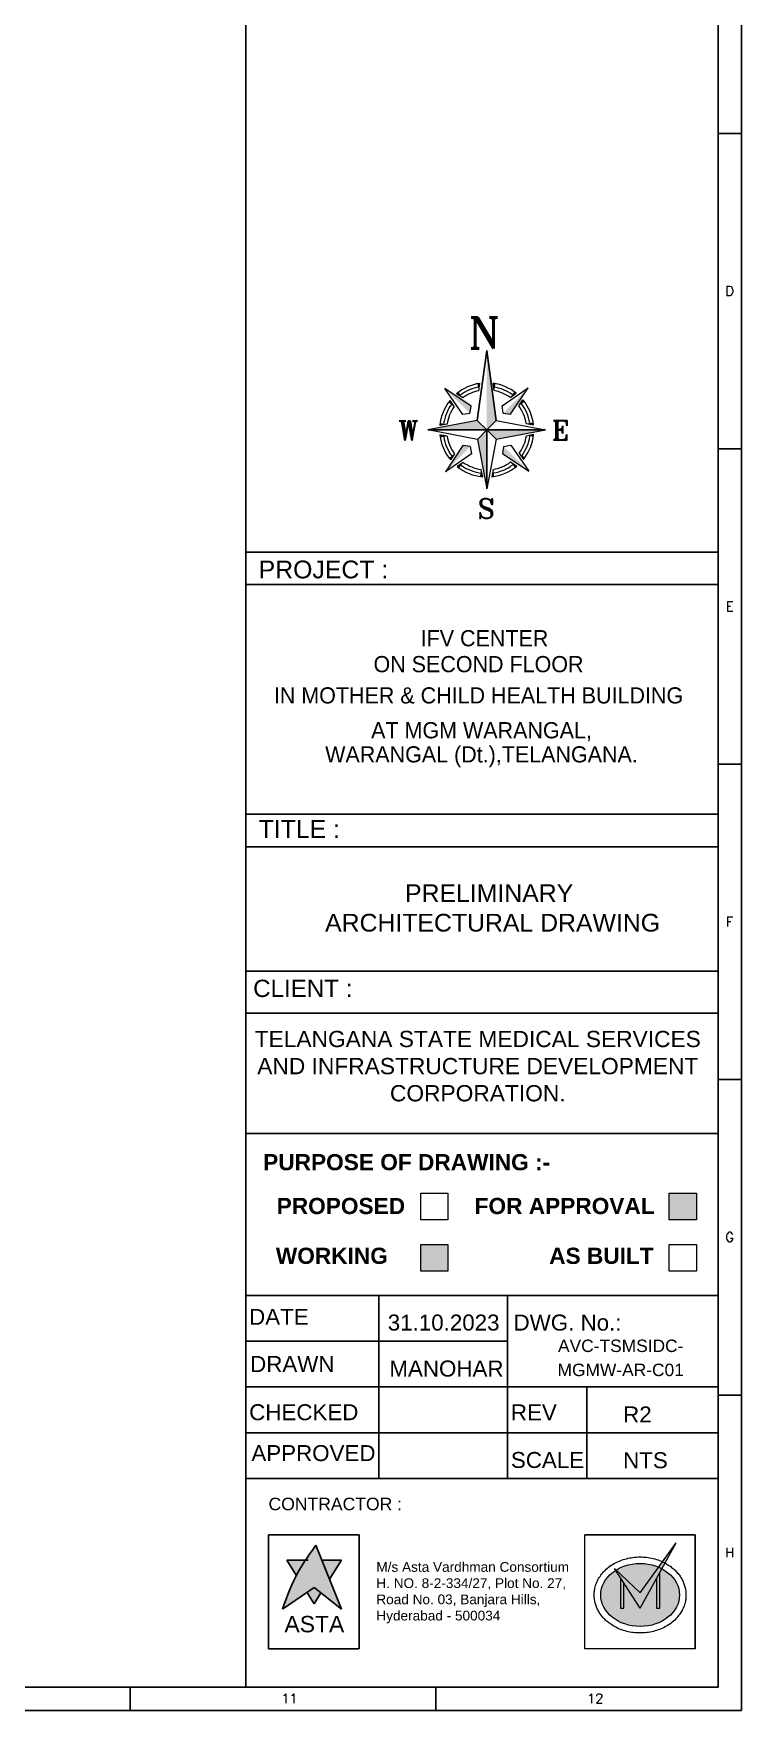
# Model space of a CAD drawing. Extents: x 2733443 to 3206532, y -1516114 to -1264405.
# Drawn here: x 3032517 to 3044472, y -1516114 to -1487777 of the extents above; entities that cross this region are included whole.
import ezdxf
from ezdxf.enums import TextEntityAlignment as Align

# ---------------------------------------------------------------- set-up
doc = ezdxf.new("R2010")
doc.units = 0
doc.header["$MEASUREMENT"] = 0
doc.linetypes.add('1', pattern=[0, 0, 0])
doc.layers.get('0').update_dxf_attribs({"color": 250, "linetype": '1'})
doc.layers.add('0.0', color=8, linetype='Continuous', lineweight=0)
doc.layers.add('formate text', color=8, linetype='Continuous', lineweight=0)
for name, color, linetype in [('TEXT', 5, '1'), ('TITLE', 7, 'Continuous'), ('walls', 1, 'Continuous')]:
    doc.layers.add(name, color=color, linetype=linetype)
doc.styles.add('ARIAL', font='arial.ttf')
doc.styles.add('FORMATE', font='arialbd.ttf')
doc.styles.add('ROMANS', font='romans.shx')
doc.styles.add('RT', font='romant.shx')
doc.styles.add('style3', font='arialbd.ttf')

# ---------------------------------------------------------------- blocks, each defined once
blk = doc.blocks.new('A$C772B36EA')
at = {"layer": 'TITLE', "color": 5}
for p in [(-343, 338), (338, 343)]:
    blk.add_line(p, (0, 2877), dxfattribs=at)
at = {"layer": 'TITLE', "color": 8, "lineweight": 5}
for p, q in [((-566, 858), (-1516, 1493)), ((-866, 553), (-1516, 1493)), ((-865, 1160), (-1088, 1309)), ((-287, 1418), (-252, 1683)), ((-287, 1418), (-252, 1683)), ((270, 1421), (233, 1686)), ((270, 1421), (233, 1686)), ((270, 1421), (233, 1686)), ((553, 866), (1493, 1516)), ((847, 1173), (1068, 1326)), ((858, 566), (1493, 1516)), ((-1173, 847), (-1326, 1068)), ((-606, 597), (-566, 858)), ((597, 606), (553, 866)), ((1160, 865), (1309, 1088)), ((-343, 338), (-2128, 0)), ((-2128, 0), (0, 0)), ((0, 0), (-2128, 0)), ((-338, -343), (-2128, 0)), ((-1432, 209), (-1695, 156)), ((-606, 597), (-866, 553)), ((0, 0), (-343, 338)), ((-343, 338), (0, 0)), ((-338, -343), (0, 0)), ((0, 0), (-338, -343)), ((0, 0), (338, 343)), ((338, 343), (0, 0)), ((0, 0), (343, -338)), ((343, -338), (0, 0)), ((0, 0), (0, -2128)), ((0, -2128), (0, 0)), ((0, 0), (2128, 0)), ((2128, 0), (0, 0)), ((338, 343), (2128, 0)), ((343, -338), (2128, 0)), ((597, 606), (858, 566)), ((1428, 230), (1692, 182)), ((-1428, -230), (-1692, -182)), ((-858, -566), (-1493, -1516)), ((-597, -606), (-858, -566)), ((-597, -606), (-553, -866)), ((-338, -343), (0, -2128)), ((343, -338), (0, -2128)), ((606, -597), (566, -858)), ((606, -597), (866, -553)), ((866, -553), (1516, -1493)), ((1432, -209), (1695, -156)), ((-553, -866), (-1493, -1516)), ((-1160, -865), (-1309, -1088)), ((-847, -1173), (-1068, -1326)), ((566, -858), (1516, -1493)), ((865, -1160), (1088, -1309)), ((1173, -847), (1326, -1068)), ((-209, -1432), (-156, -1695)), ((230, -1428), (182, -1692))]:
    blk.add_line(p, q, dxfattribs=at)
for radius, start, end in [(1702, 98.52692, 129.72625), (1575, 99.85136, 126.70773), (1447, 101.42181, 126.70773), (1702, 51.14269, 82.1348), (1575, 54.16121, 80.81434), (1447, 54.16121, 79.24868), (1702, 141.14269, 174.72625), (1575, 144.16121, 171.70773), (1447, 144.16121, 171.70773), (1447, 9.16121, 36.70773), (1575, 9.16121, 36.70773), (1702, 6.14269, 39.72625), (1702, 186.14269, 219.72625), (1575, 189.16121, 216.70773), (1447, 189.16121, 216.70773), (1447, 324.16121, 351.70773), (1575, 324.16121, 351.70773), (1702, 321.14269, 354.72625), (1447, 234.16121, 261.70773), (1447, 279.1612, 306.70773), (1702, 231.14269, 264.72625), (1575, 234.16121, 261.70773), (1702, 276.14269, 309.72625), (1575, 279.1612, 306.70773)]:
    blk.add_arc((0, 0), radius, start, end, dxfattribs=at)
at = {"layer": 'TITLE', "color": 5}
blk.add_solid([(0, 2877), (338, 343), (0, 0)], dxfattribs=at)
at = {"layer": 'TITLE', "color": 8, "lineweight": 5}
for points in [[(-1516, 1493), (-566, 858), (-606, 597)], [(-1088, 1309), (-1017, 1365), (-865, 1160)], [(-252, 1683), (-340, 1668), (-287, 1418)], [(233, 1686), (320, 1672), (270, 1421)], [(1493, 1516), (858, 566), (597, 606)], [(1068, 1326), (997, 1380), (847, 1173)], [(-1326, 1068), (-1380, 997), (-1173, 847)], [(1309, 1088), (1365, 1017), (1160, 865)], [(-2128, 0), (-343, 338), (0, 0)], [(-1684, 245), (-1695, 156), (-1432, 209)], [(0, -2128), (-338, -343), (0, 0)], [(2128, 0), (343, -338), (0, 0)], [(1680, 271), (1692, 182), (1428, 230)], [(-1680, -271), (-1692, -182), (-1428, -230)], [(-1493, -1516), (-858, -566), (-597, -606)], [(1516, -1493), (566, -858), (606, -597)], [(1684, -245), (1695, -156), (1432, -209)], [(-1309, -1088), (-1365, -1017), (-1160, -865)], [(-1068, -1326), (-997, -1380), (-847, -1173)], [(1088, -1309), (1017, -1365), (865, -1160)], [(1326, -1068), (1380, -997), (1173, -847)], [(-245, -1684), (-156, -1695), (-209, -1432)], [(271, -1680), (182, -1692), (230, -1428)]]:
    blk.add_solid(points, dxfattribs=at)
blk = doc.blocks.new('A$C1BA14061')
at = {"layer": 'TITLE', "color": 7}
for p, q in [((203982, 0), (203982, -140464)), ((203982, -52674), (202692, -52674)), ((203982, -70232), (202692, -70232)), ((203982, -87790), (202692, -87790)), ((203982, -105348), (202692, -105348)), ((203982, -122906), (202692, -122906)), ((203982, -140464), (0, -140464))]:
    blk.add_line(p, q, dxfattribs=at)
at = {"layer": 'TITLE'}
for q in [(202692, -1290), (1204, -139174)]:
    blk.add_line((202692, -139174), q, dxfattribs=at)
at = {"layer": 'TITLE', "color": 0}
for p, q in [((169971, -140464), (169971, -139174)), ((186976, -140464), (186976, -139174))]:
    blk.add_line(p, q, dxfattribs=at)
at = {"layer": 'TITLE', "color": 7, "style": 'ROMANS', "width": 1}
for s, p in [('D', (203324, -61439)), ('E', (203324, -78997)), ('F', (203324, -96555)), ('G', (203324, -114113)), ('H', (203324, -131671))]:
    blk.add_text(s, height=535, dxfattribs=at).set_placement(p, align=Align.MIDDLE)
at = {"layer": 'TITLE', "color": 0, "style": 'ROMANS', "width": 1}
for s, p in [('11', (178836, -139799)), ('12', (195842, -139799))]:
    blk.add_text(s, height=534.7, dxfattribs=at).set_placement(p, align=Align.MIDDLE)
blk = doc.blocks.new('IVF-CONTRACTOR')
at = {"lineweight": -3, "true_color": 0x293189}
h = blk.add_hatch(color=177, dxfattribs=at)
h.dxf.hatch_style = 1
edge = h.paths.add_edge_path()
edge.add_spline(control_points=[(3037286, -1386527), (3037185, -1386667), (3036944, -1387001), (3036801, -1387388), (3036719, -1387609)], knot_values=[0, 0, 0, 0, 519.520055, 1226.818077, 1226.818077, 1226.818077, 1226.818077], degree=3, periodic=0)
edge.add_line((3036719, -1387609), (3037255, -1387240))
edge.add_line((3037255, -1387240), (3037717, -1387609))
edge.add_line((3037717, -1387609), (3037286, -1386527))
at = {"lineweight": -3, "true_color": 0xc7c8ca}
h = blk.add_hatch(color=9, dxfattribs=at)
h.dxf.hatch_style = 1
edge = h.paths.add_edge_path()
edge.add_spline(control_points=[(3036953, -1387033), (3036967, -1387008), (3037022, -1386919), (3037088, -1386836), (3037139, -1386779)], knot_values=[3356.588859, 3356.588859, 3356.588859, 3356.588859, 3831.174934, 5081.098827, 5081.098827, 5081.098827, 5081.098827], degree=3, periodic=0)
edge.add_line((3037139, -1386779), (3036793, -1386779))
edge.add_line((3036793, -1386779), (3036953, -1387033))
h.paths.add_polyline_path([(3037717, -1386779), (3037386, -1386779), (3037515, -1387102)])
h.paths.add_polyline_path([(3037370, -1387332), (3037255, -1387240), (3037134, -1387323), (3037255, -1387517)])
at = {"true_color": 0xed1f24}
h = blk.add_hatch(color=240, dxfattribs=at)
h.dxf.hatch_style = 1
edge = h.paths.add_edge_path()
edge.add_line((3042329, -1386921), (3042349, -1386951))
edge.add_ellipse((3042760, -1387369), major_axis=(-665, 0), ratio=0.800236, start_angle=-52.6357, end_angle=-51.8324, ccw=False)
edge.add_line((3042356, -1386946), (3042329, -1386921))
at = {"layer": '0.0', "true_color": 0xed1f24}
h = blk.add_hatch(color=240, dxfattribs=at)
h.dxf.hatch_style = 1
edge = h.paths.add_edge_path()
edge.add_line((3042760, -1387590), (3043125, -1386925))
edge.add_ellipse((3042760, -1387369), major_axis=(-665, 0), ratio=0.800236, start_angle=-123.3804, end_angle=-117.8517)
edge.add_line((3043070, -1386899), (3042760, -1387331))
edge.add_line((3042760, -1387331), (3042356, -1386946))
edge.add_ellipse((3042760, -1387369), major_axis=(-665, 0), ratio=0.800236, start_angle=-52.6357, end_angle=-51.8324)
edge.add_line((3042349, -1386951), (3042760, -1387590))
edge = h.paths.add_edge_path()
edge.add_spline(control_points=[(3043179, -1386828), (3043165, -1386821), (3043150, -1386814), (3043136, -1386807)], knot_values=[-2.156071, -2.156071, -2.156071, -2.156071, -2.090953, -2.090953, -2.090953, -2.090953], degree=3, periodic=0)
edge.add_line((3043136, -1386807), (3043070, -1386899))
edge.add_ellipse((3042760, -1387369), major_axis=(-665, 0), ratio=0.800236, start_angle=-123.3804, end_angle=-117.8517, ccw=False)
edge.add_line((3043125, -1386925), (3043179, -1386828))
edge = h.paths.add_edge_path()
edge.add_line((3043367, -1386486), (3043136, -1386807))
edge.add_spline(control_points=[(3043136, -1386807), (3043150, -1386814), (3043165, -1386821), (3043179, -1386828)], knot_values=[-2.156071, -2.156071, -2.156071, -2.156071, -2.090953, -2.090953, -2.090953, -2.090953], degree=3, periodic=0)
edge.add_line((3043179, -1386828), (3043367, -1386486))
at = {"layer": '0.0', "true_color": 0x139b48}
h = blk.add_hatch(color=114, dxfattribs=at)
h.dxf.hatch_style = 1
edge = h.paths.add_edge_path()
edge.add_ellipse((3042760, -1387369), major_axis=(-665, 0), ratio=0.800236, start_angle=-51.8324, end_angle=236.6196)
edge.add_line((3043125, -1386925), (3043091, -1386988))
edge.add_line((3043091, -1386988), (3043091, -1387590))
edge.add_line((3043091, -1387590), (3043036, -1387590))
edge.add_line((3043036, -1387590), (3043036, -1387088))
edge.add_line((3043036, -1387088), (3042760, -1387590))
edge.add_line((3042760, -1387590), (3042484, -1387160))
edge.add_line((3042484, -1387160), (3042484, -1387590))
edge.add_line((3042484, -1387590), (3042428, -1387590))
edge.add_line((3042428, -1387590), (3042428, -1387075))
edge.add_line((3042428, -1387075), (3042349, -1386951))
edge = h.paths.add_edge_path()
edge.add_ellipse((3042760, -1387369), major_axis=(-665, 0), ratio=0.800236, start_angle=-117.8517, end_angle=-52.6357)
edge.add_line((3042356, -1386946), (3042760, -1387331))
edge.add_line((3042760, -1387331), (3043070, -1386899))
at = {"layer": '0.0', "true_color": 0x000000}
h = blk.add_hatch(color=18, dxfattribs=at)
h.dxf.hatch_style = 1
h.paths.add_polyline_path([(3042484, -1387160), (3042428, -1387075), (3042428, -1387590), (3042484, -1387590)])
h.paths.add_polyline_path([(3043036, -1387590), (3043091, -1387590), (3043091, -1386988), (3043036, -1387088)])
at = {"color": 18, "lineweight": -3, "true_color": 0x000000}
for p, q in [((3036484, -1386350), (3038013, -1386350)), ((3036484, -1388267), (3036484, -1386350)), ((3036485, -1386350), (3038009, -1386350)), ((3036485, -1388278), (3036485, -1386350)), ((3038013, -1386350), (3038013, -1388267)), ((3041829, -1386350), (3043688, -1386350)), ((3043688, -1386350), (3043688, -1388278)), ((3038011, -1388278), (3036483, -1388278))]:
    blk.add_line(p, q, dxfattribs=at)
at = {"color": 251, "lineweight": -3, "true_color": 0x636466}
for p, q in [((3036793, -1386779), (3037155, -1386779)), ((3036953, -1387033), (3036793, -1386779)), ((3037717, -1387609), (3037286, -1386527)), ((3037386, -1386779), (3037717, -1386779)), ((3037515, -1387102), (3037717, -1386779)), ((3036719, -1387609), (3037255, -1387240)), ((3037255, -1387517), (3037134, -1387323)), ((3037717, -1387609), (3037255, -1387240)), ((3037255, -1387517), (3037370, -1387332))]:
    blk.add_line(p, q, dxfattribs=at)
blk.add_spline([(3036719, -1387609), (3036998, -1386959), (3037286, -1386527)], degree=3, dxfattribs=at)
at = {"layer": '0.0', "color": 18, "true_color": 0x000000}
for p, q in [((3036485, -1386350), (3038009, -1386350)), ((3036485, -1388278), (3036485, -1386350)), ((3036485, -1388278), (3036485, -1386350)), ((3036485, -1386350), (3038009, -1386350)), ((3038013, -1386350), (3038013, -1388278)), ((3041829, -1386350), (3043688, -1386350)), ((3041829, -1388278), (3041829, -1386350)), ((3042760, -1387590), (3043367, -1386486)), ((3042760, -1387331), (3043367, -1386486)), ((3043688, -1386350), (3043688, -1388278)), ((3042760, -1387590), (3042329, -1386921)), ((3042329, -1386921), (3042760, -1387331)), ((3042428, -1387075), (3042428, -1387590)), ((3043036, -1387088), (3043036, -1387590)), ((3043091, -1387590), (3043091, -1386988)), ((3042484, -1387590), (3042484, -1387160)), ((3042428, -1387590), (3042484, -1387590)), ((3043036, -1387590), (3043091, -1387590)), ((3038009, -1388278), (3036485, -1388278)), ((3043688, -1388278), (3041829, -1388278))]:
    blk.add_line(p, q, dxfattribs=at)
blk.add_ellipse((3042760, -1387369), major_axis=(-665, 0), ratio=0.800236, start_param=-3.141592653589793, end_param=3.141592653589793, dxfattribs=at)
blk.add_open_spline([(3043535, -1387369), (3043535, -1387353), (3043534, -1387336), (3043530, -1387296), (3043527, -1387272), (3043516, -1387226), (3043509, -1387202), (3043492, -1387157), (3043483, -1387135), (3043460, -1387092), (3043448, -1387071), (3043420, -1387031), (3043405, -1387011), (3043372, -1386974), (3043355, -1386956), (3043318, -1386922), (3043298, -1386906), (3043258, -1386875), (3043236, -1386861), (3043183, -1386829), (3043150, -1386812), (3043081, -1386783), (3043045, -1386771), (3042972, -1386750), (3042935, -1386742), (3042860, -1386731), (3042821, -1386728), (3042745, -1386726), (3042706, -1386727), (3042630, -1386735), (3042593, -1386741), (3042518, -1386757), (3042482, -1386768), (3042412, -1386794), (3042377, -1386809), (3042312, -1386843), (3042280, -1386862), (3042221, -1386905), (3042194, -1386928), (3042147, -1386974), (3042127, -1386996), (3042091, -1387042), (3042074, -1387067), (3042045, -1387117), (3042033, -1387143), (3042012, -1387197), (3042003, -1387225), (3041992, -1387276), (3041988, -1387299), (3041984, -1387347), (3041984, -1387371), (3041986, -1387418), (3041989, -1387442), (3041997, -1387489), (3042003, -1387512), (3042018, -1387557), (3042026, -1387580), (3042047, -1387623), (3042058, -1387645), (3042084, -1387686), (3042098, -1387706), (3042129, -1387744), (3042145, -1387762), (3042180, -1387798), (3042199, -1387814), (3042238, -1387846), (3042259, -1387861), (3042311, -1387894), (3042343, -1387912), (3042409, -1387944), (3042444, -1387957), (3042515, -1387980), (3042552, -1387989), (3042626, -1388003), (3042664, -1388007), (3042740, -1388012), (3042778, -1388012), (3042854, -1388008), (3042892, -1388003), (3042966, -1387989), (3043003, -1387980), (3043074, -1387958), (3043109, -1387944), (3043175, -1387913), (3043208, -1387895), (3043268, -1387856), (3043297, -1387834), (3043351, -1387787), (3043376, -1387761), (3043416, -1387713), (3043432, -1387690), (3043462, -1387643), (3043475, -1387619), (3043497, -1387569), (3043507, -1387543), (3043522, -1387491), (3043527, -1387464), (3043533, -1387415), (3043535, -1387392), (3043535, -1387369)], degree=3, knots=[-3.141593, -3.141593, -3.141593, -3.141593, -3.06788, -3.06788, -2.960953, -2.960953, -2.854026, -2.854026, -2.747099, -2.747099, -2.640172, -2.640172, -2.533245, -2.533245, -2.426319, -2.426319, -2.319392, -2.319392, -2.212465, -2.212465, -2.059875, -2.059875, -1.907286, -1.907286, -1.754697, -1.754697, -1.602107, -1.602107, -1.449518, -1.449518, -1.296928, -1.296928, -1.144339, -1.144339, -0.99175, -0.99175, -0.83916, -0.83916, -0.686571, -0.686571, -0.558641, -0.558641, -0.43071, -0.43071, -0.30278, -0.30278, -0.17485, -0.17485, -0.068516, -0.068516, 0.037819, 0.037819, 0.144154, 0.144154, 0.250488, 0.250488, 0.356823, 0.356823, 0.463157, 0.463157, 0.569492, 0.569492, 0.675826, 0.675826, 0.782161, 0.782161, 0.888495, 0.888495, 1.039928, 1.039928, 1.191361, 1.191361, 1.342794, 1.342794, 1.494227, 1.494227, 1.64566, 1.64566, 1.797093, 1.797093, 1.948526, 1.948526, 2.099959, 2.099959, 2.251392, 2.251392, 2.402825, 2.402825, 2.554258, 2.554258, 2.675591, 2.675591, 2.796924, 2.796924, 2.918258, 2.918258, 3.039591, 3.039591, 3.141593, 3.141593, 3.141593, 3.141593], dxfattribs=at)
at = {"lineweight": -3, "attachment_point": 1, "style": 'ARIAL'}
for s, width, gutter_width, insert, char_height in [('{\\C256;CONTRACTOR :}', 3919.85, 1060, (3036485, -1385725), 212.06), ('{\\C256;M/s Asta Vardhman Consortium\\PH. NO. 8-2-334/27, Plot No. 27, Road No. 03, Banjara Hills, Hyderabad - 500034}', 3696.75, 822, (3038306, -1386813), 164.38)]:
    blk.add_mtext_dynamic_manual_height_columns(s, width=width, gutter_width=gutter_width, heights=[0], dxfattribs=dict(at, insert=insert, char_height=char_height))
at = {"color": 18, "lineweight": 100, "true_color": 0x000000, "insert": (3036754, -1387723), "char_height": 276.9, "attachment_point": 1, "style": 'ARIAL'}
blk.add_mtext_dynamic_manual_height_columns('ASTA', width=997.56, gutter_width=254, heights=[0], dxfattribs=at)

msp = doc.modelspace()

# ---------------------------------------------------------------- hatches: boundary and pattern name
at = {"layer": 'walls', "lineweight": -3}
h = msp.add_hatch(color=1, dxfattribs=at)
h.dxf.hatch_style = 1
h.paths.add_polyline_path([(3043253.463, -1507821.5802), (3043713.563, -1507821.5802), (3043713.563, -1507370.5114), (3043253.463, -1507370.5114)])
h.paths.add_polyline_path([(3039054.3851, -1508691.5507), (3039514.485, -1508691.5507), (3039514.485, -1508240.482), (3039054.3851, -1508240.482)])

# ---------------------------------------------------------------- linework, layer by layer
at = {"color": 18, "ltscale": 2, "true_color": 0x000000}
msp.add_line((3036098.8951, -1509102.3487), (3044079.9525, -1509102.3487), dxfattribs=at)
for p, q in [((3038348.7254, -1512197.0299), (3038348.7254, -1509097.5332)), ((3040520.6789, -1509097.5332), (3040520.6789, -1512197.0299)), ((3040520.6789, -1509872.2355), (3036098.8951, -1509872.2355)), ((3036098.8951, -1510647.2816), (3044079.9525, -1510647.2816)), ((3041859.0902, -1512196.6862), (3041859.0902, -1510647.2816)), ((3044079.9525, -1511421.9839), (3036098.8951, -1511421.9839))]:
    msp.add_line(p, q)
at = {"ltscale": 2}
msp.add_line((3036098.8951, -1512196.6862), (3044079.9525, -1512196.6862), dxfattribs=at)
at = {"layer": '0.0', "color": 7, "lineweight": 15, "elevation": -173.1206}
for points in [[(3039054.3851, -1507370.5114), (3039514.485, -1507370.5114), (3039514.485, -1507821.5802), (3039054.3851, -1507821.5802)], [(3043253.463, -1507370.5114), (3043713.563, -1507370.5114), (3043713.563, -1507821.5802), (3043253.463, -1507821.5802)], [(3039054.3851, -1508240.482), (3039514.485, -1508240.482), (3039514.485, -1508691.5507), (3039054.3851, -1508691.5507)], [(3043253.463, -1508240.482), (3043713.563, -1508240.482), (3043713.563, -1508691.5507), (3043253.463, -1508691.5507)]]:
    msp.add_lwpolyline(points, close=True, dxfattribs=at)
at = {"layer": 'TITLE'}
for p, q in [((3036098.8951, -1473867.1819), (3036098.8951, -1515722.5382)), ((3044079.9525, -1496541.818), (3036098.8951, -1496541.818))]:
    msp.add_line(p, q, dxfattribs=at)
for points in [[(3036098.8951, -1496541.818), (3044077.1111, -1496541.818), (3044077.1111, -1497089.3426), (3036098.8951, -1497089.3426)], [(3036098.8951, -1500970.5654), (3044077.1111, -1500970.5654), (3044077.1111, -1501518.0901), (3036098.8951, -1501518.0901)], [(3036098.8951, -1503619.0383), (3044079.9525, -1503619.0383), (3044079.9525, -1504328.5219), (3036098.8951, -1504328.5219)]]:
    msp.add_lwpolyline(points, close=True, dxfattribs=at)
at = {"layer": 'walls', "color": 7, "lineweight": -3}
msp.add_line((3036098.8951, -1506365.092), (3044079.9525, -1506365.092), dxfattribs=at)
at = {"layer": 'walls', "color": 18, "lineweight": -3, "true_color": 0x000000}
msp.add_line((3036098.8951, -1509102.3487), (3044079.9525, -1509102.3487), dxfattribs=at)

# ---------------------------------------------------------------- block references
at = {"color": 240, "true_color": 0xed1f24}
msp.add_blockref('IVF-CONTRACTOR', (0, -126793.6598), dxfattribs=at)
at = {"layer": 'TITLE', "xscale": 0.3035552556082519, "yscale": 0.3035553943041123, "zscale": 0.3035553665695551}
msp.add_blockref('A$C1BA14061', (2982551.6742, -1473475.6145), dxfattribs=at)
at = {"layer": 'walls', "xscale": 0.4672758229201079, "yscale": 0.4672759995928573, "zscale": 0.4672758834301755}
msp.add_blockref('A$C772B36EA', (3040169.9499, -1494475.0285), dxfattribs=at)

# ---------------------------------------------------------------- texts
at = {"layer": 'formate text', "color": 7, "lineweight": 15, "ltscale": 100, "style": 'style3'}
msp.add_text('PURPOSE OF DRAWING :-', height=273.914679, dxfattribs=at).set_placement((3036394.4231, -1506985.7981, -173.1206))
at = {"layer": 'formate text', "color": 7, "lineweight": 15, "style": 'FORMATE'}
for s, height, p in [('PROPOSED ', 273.91468, (3038897.6608, -1507726.4779, -173.1206)), ('FOR APPROVAL', 273.914679, (3043005.5448, -1507726.4779, -173.1206)), ('WORKING', 273.91468, (3038500.4254, -1508568.135, -173.1206)), ('AS BUILT', 273.91468, (3042988.762, -1508568.135, -173.1206))]:
    msp.add_text(s, height=height, dxfattribs=at).set_placement(p, align=Align.RIGHT)
at = {"layer": 'TEXT', "color": 7, "style": 'RT'}
for s, p in [('W', (3038676.6259, -1494652.1488)), ('E', (3041267.1182, -1494644.2268)), ('S', (3040019.2079, -1495971.8835))]:
    msp.add_text(s, height=329.2738, dxfattribs=at).set_placement(p)
at = {"layer": 'TITLE', "color": 5, "style": 'RT'}
msp.add_text('N', height=519.3415, dxfattribs=at).set_placement((3039861.9316, -1493096.6767))
at = {"layer": 'TITLE', "color": 7, "style": 'ARIAL'}
for s, height, p in [('PROJECT :', 300, (3036318.1099, -1496983.4634)), ('TITLE :', 300, (3036318.1099, -1501369.1401)), ('CLIENT :', 291.90184, (3036224.8732, -1504057.8738)), ('31.10.2023', 270, (3038498.8663, -1509694.2133)), ('DWG. No.:', 270, (3040623.2874, -1509694.2508)), ('MANOHAR', 270, (3038525.9905, -1510471.2276)), ('REV', 270, (3040578.2444, -1511212.1578)), ('R2', 270, (3042472.8335, -1511246.2736)), ('SCALE', 270, (3040578.2444, -1512016.2704)), ('NTS', 270, (3042472.8335, -1512020.9759))]:
    msp.add_text(s, height=height, dxfattribs=at).set_placement(p)
at = {"layer": 'TITLE', "color": 7, "style": 'ARIAL', "width": 0.95}
for s, p in [(' IFV CENTER', (3040081.5657, -1498131.761, 36.7234)), ('ON SECOND FLOOR ', (3040081.5657, -1498569.5688, 36.7234)), ('IN MOTHER & CHILD HEALTH BUILDING ', (3040081.5657, -1499098.0703, 36.7234)), ('AT MGM WARANGAL,', (3040081.5657, -1499686.9472, 36.7234)), ('WARANGAL (Dt.),TELANGANA.', (3040081.5657, -1500094.2785, 36.7234))]:
    msp.add_text(s, height=273.316355, rotation=0.00004919, dxfattribs=at).set_placement(p, align=Align.CENTER)
at = {"layer": 'TITLE', "color": 7, "style": 'ARIAL'}
for s, p in [('DATE', (3036659.8493, -1509462.601)), ('DRAWN ', (3036939.0646, -1510259.6731)), ('CHECKED', (3037080.3983, -1511074.5001)), ('APPROVED', (3037243.6195, -1511765.2454))]:
    msp.add_text(s, height=270, dxfattribs=at).set_placement(p, align=Align.MIDDLE_CENTER)
for s, p in [('AVC-TSMSIDC-', (3042432.6512, -1510057.1948)), ('MGMW-AR-C01', (3042432.6512, -1510463.7828))]:
    msp.add_text(s, height=209.832616, dxfattribs=at).set_placement(p, align=Align.CENTER)
at = {"layer": 'TITLE', "color": 7, "insert": (3040210.5843, -1502152.5155), "char_height": 300, "width": 7456.894454, "attachment_point": 2, "rotation": 0.00004919, "style": 'ARIAL'}
msp.add_mtext('PRELIMINARY\\P ARCHITECTURAL DRAWING', dxfattribs=at)
at = {"layer": 'TITLE', "insert": (3040018.7834, -1504629.8832), "char_height": 275, "width": 7820.810597, "attachment_point": 2, "style": 'ARIAL'}
msp.add_mtext('{\\fArial|b0|i0|c0|p34;TELANGANA STATE MEDICAL SERVICES AND INFRASTRUCTURE DEVELOPMENT CORPORATION.}', dxfattribs=at)

doc.saveas('drawing.dxf')
